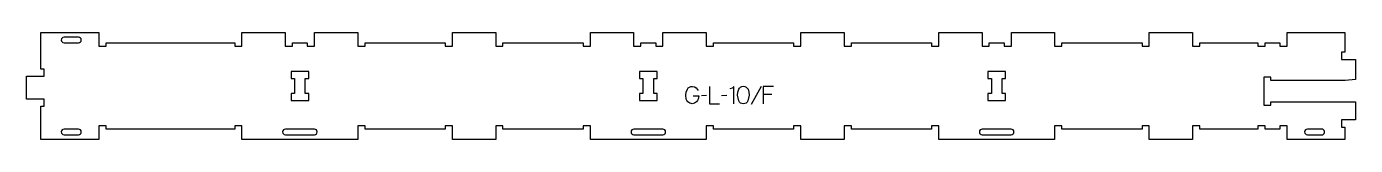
# Model space of a CAD drawing. Header units: millimetres. Extents: x -1133 to 1155, y -92 to 93.
import ezdxf

# ---------------------------------------------------------------- set-up
doc = ezdxf.new("R2010")
doc.units = ezdxf.units.MM
for name, color, linetype, true_color in [('1_ANYTOOL_1MMDEEP_LABELS_S', 2, 'Continuous', 0xffff00), ('3_ANYTOOL_CUTTHROUGH_INSID', 4, 'Continuous', 0x00ffff), ('4_ANYTOOL_CUTTHROUGH_OUTSI', 5, 'Continuous', 0x0000ff)]:
    doc.layers.add(name, color=color, linetype=linetype, true_color=true_color)

msp = doc.modelspace()

# ---------------------------------------------------------------- linework, layer by layer
at = {"layer": '1_ANYTOOL_1MMDEEP_LABELS_S'}
for p, q in [((37.7, -16.1), (28.9, -16.2)), ((72.6, -16.1), (63.8, -16.2)), ((131.9, -0.5), (114.7, -31.2)), ((150, -14), (135.5, -14))]:
    msp.add_line(p, q, dxfattribs=at)
for points in [[(14.8, -16.2), (24.6, -16.2), (23.5, -22.2), (22.4, -24.5), (20.8, -26.5), (17.2, -29.1), (13.2, -30), (11.1, -29.8), (9.2, -29.2), (5.6, -26.5), (4.1, -24.5), (3, -22), (2.1, -15.5), (2.8, -10.2), (4.8, -5.1), (6.4, -2.8), (8.4, -1.3), (10.9, -0.3), (13.8, 0), (17.1, -0.6), (19.7, -2.3), (23.4, -7.4)], [(42.8, 0), (42.8, -30), (59.9, -30)], [(84.7, -30), (84.7, 0), (84.4, -1.1), (83.9, -2), (83.1, -2.8), (82.1, -3.4), (77.7, -4.3)], [(153.2, 0), (135.5, 0), (135.5, -30)]]:
    msp.add_lwpolyline(points, dxfattribs=at)
msp.add_lwpolyline([(101.2, 0.3), (103.9, -0.1), (106.2, -1.3), (107.9, -3), (109.3, -5.1), (110.9, -10.2), (111.3, -15.4), (109.2, -25.3), (107.9, -27.5), (106.1, -29), (103.9, -29.9), (101.2, -30.3), (98.5, -29.9), (96.3, -29), (94.5, -27.4), (93.2, -25.2), (91.1, -15.3), (91.5, -10.2), (93.2, -5.1), (94.5, -3), (96.3, -1.3), (98.5, -0.1)], close=True, dxfattribs=at)
at = {"layer": '3_ANYTOOL_CUTTHROUGH_INSID'}
for points in [[(-1068.6, 84.9, 1), (-1068.6, 75.4), (-1043.6, 75.4, 1), (-1043.6, 84.9)], [(-1068.6, -83.6), (-1043.6, -83.6, 1), (-1043.6, -74.1), (-1068.6, -74.1, 1)], [(-687.5, -83.6), (-637.5, -83.6, 1), (-637.5, -74.1), (-687.5, -74.1, 1)], [(-87.5, -83.6), (-37.5, -83.6, 1), (-37.5, -74.1), (-87.5, -74.1, 1)], [(512.5, -83.6), (562.5, -83.6, 1), (562.5, -74.1), (512.5, -74.1, 1)], [(1072.5, -83.6), (1098.3, -83.6), (1099, -83.6), (1099.8, -83.3), (1100.5, -82.8), (1101.7, -81.4), (1102.2, -79.7), (1102.2, -78), (1101.7, -76.3), (1100.5, -75), (1099.8, -74.5), (1099, -74.2), (1098.3, -74.1), (1072.5, -74.1, 1)]]:
    msp.add_lwpolyline(points, format="xyb", close=True, dxfattribs=at)
for points in [[(-671.7, 13.4), (-671.7, -12.1), (-677.7, -12.1), (-677.7, -24.6), (-647.2, -24.6), (-647.2, -12.1), (-653.2, -12.1), (-653.2, 13.4), (-647.2, 13.4), (-647.2, 25.9), (-677.7, 25.9), (-677.7, 13.4)], [(-71.7, 13.4), (-71.7, -12.1), (-77.7, -12.1), (-77.7, -24.6), (-47.2, -24.6), (-47.2, -12.1), (-53.2, -12.1), (-53.2, 13.4), (-47.2, 13.4), (-47.2, 25.9), (-77.7, 25.9), (-77.7, 13.4)], [(528.3, 13.4), (528.3, -12.1), (522.3, -12.1), (522.3, -24.6), (552.8, -24.6), (552.8, -12.1), (546.8, -12.1), (546.8, 13.4), (552.8, 13.4), (552.8, 25.9), (522.3, 25.9), (522.3, 13.4)]]:
    msp.add_lwpolyline(points, close=True, dxfattribs=at)
at = {"layer": '4_ANYTOOL_CUTTHROUGH_OUTSI'}
msp.add_lwpolyline([(1137.3, 93.4), (1137.3, 58.9), (1131.5, 58.9, 0.414214), (1131.3, 58.6), (1131.3, 46.6, 0.414214), (1131.5, 46.4), (1155.3, 46.4), (1155.3, 11.8), (1137.5, 9.9), (1009.8, 9.9), (1009.8, 15.7, 0.414214), (1009.5, 15.9), (997.5, 15.9, 0.414214), (997.3, 15.7), (997.3, -32.3, 0.414214), (997.5, -32.6), (1009.5, -32.6, 0.414214), (1009.8, -32.3), (1009.8, -26.6), (1155.3, -26.6), (1155.3, -58.1), (1131.5, -58.1, 0.414214), (1131.3, -58.4), (1131.3, -70.4, 0.414214), (1131.5, -70.6), (1137.3, -70.6), (1137.3, -92.1), (1037.8, -92.1), (1037.8, -68.4, 0.414214), (1037.5, -68.1), (1025.5, -68.1, 0.414214), (1025.3, -68.4), (1025.3, -74.1), (999.8, -74.1), (999.8, -68.4, 0.414214), (999.5, -68.1), (987.5, -68.1, 0.414214), (987.3, -68.4), (987.3, -74.1), (887.3, -74.1), (887.3, -68.4, 0.414214), (887, -68.1), (875, -68.1, 0.414214), (874.8, -68.4), (874.8, -92.1), (800.3, -92.1), (800.3, -68.4, 0.414214), (800, -68.1), (788, -68.1, 0.414214), (787.8, -68.4), (787.8, -74.1), (649.8, -74.1), (649.8, -68.4, 0.414214), (649.5, -68.1), (637.5, -68.1, 0.414214), (637.3, -68.4), (637.3, -92.1), (437.8, -92.1), (437.8, -68.4, 0.414214), (437.5, -68.1), (425.5, -68.1, 0.414214), (425.3, -68.4), (425.3, -74.1), (287.3, -74.1), (287.3, -68.4, 0.414214), (287, -68.1), (275, -68.1, 0.414214), (274.8, -68.4), (274.8, -92.1), (200.3, -92.1), (200.3, -68.4, 0.414214), (200, -68.1), (188, -68.1, 0.414214), (187.8, -68.4), (187.8, -74.1), (49.8, -74.1), (49.8, -68.4, 0.414214), (49.5, -68.1), (37.5, -68.1, 0.414214), (37.3, -68.4), (37.3, -92.1), (-162.2, -92.1), (-162.2, -68.4, 0.414214), (-162.5, -68.1), (-174.5, -68.1, 0.414214), (-174.7, -68.4), (-174.7, -74.1), (-312.7, -74.1), (-312.7, -68.4, 0.414214), (-313, -68.1), (-325, -68.1, 0.414214), (-325.2, -68.4), (-325.2, -92.1), (-399.7, -92.1), (-399.7, -68.4, 0.414214), (-400, -68.1), (-412, -68.1, 0.414214), (-412.2, -68.4), (-412.2, -74.1), (-550.2, -74.1), (-550.2, -68.4, 0.414214), (-550.5, -68.1), (-562.5, -68.1, 0.414214), (-562.7, -68.4), (-562.7, -92.1), (-762.2, -92.1), (-762.2, -68.4, 0.414214), (-762.5, -68.1), (-774.5, -68.1, 0.414214), (-774.7, -68.4), (-774.7, -74.1), (-996.1, -74.1), (-996.1, -68.4, 0.414214), (-996.3, -68.1), (-1008.3, -68.1, 0.414214), (-1008.6, -68.4), (-1008.6, -92.1), (-1108.8, -92.1), (-1108.8, -34.5), (-1103.1, -34.5, 0.414214), (-1102.8, -34.3), (-1102.8, -22.3, 0.414214), (-1103.1, -22), (-1133.1, -22), (-1133.1, 17.5), (-1103.1, 17.5, 0.414214), (-1102.8, 17.7), (-1102.8, 29.7, 0.414214), (-1103.1, 30), (-1108.8, 30), (-1108.8, 93.4), (-1008.6, 93.4), (-1008.6, 69.6, 0.414214), (-1008.3, 69.4), (-996.3, 69.4, 0.414214), (-996.1, 69.6), (-996.1, 75.4), (-774.7, 75.4), (-774.7, 69.6, 0.414214), (-774.5, 69.4), (-762.5, 69.4, 0.414214), (-762.2, 69.6), (-762.2, 93.4), (-687.7, 93.4), (-687.7, 69.6, 0.414214), (-687.5, 69.4), (-675.5, 69.4, 0.414214), (-675.2, 69.6), (-675.2, 75.4), (-649.7, 75.4), (-649.7, 69.6, 0.414214), (-649.5, 69.4), (-637.5, 69.4, 0.414214), (-637.2, 69.6), (-637.2, 93.4), (-562.7, 93.4), (-562.7, 69.6, 0.414214), (-562.5, 69.4), (-550.5, 69.4, 0.414214), (-550.2, 69.6), (-550.2, 75.4), (-412.2, 75.4), (-412.2, 69.6, 0.414214), (-412, 69.4), (-400, 69.4, 0.414214), (-399.7, 69.6), (-399.7, 93.4), (-325.2, 93.4), (-325.2, 69.6, 0.414214), (-325, 69.4), (-313, 69.4, 0.414214), (-312.7, 69.6), (-312.7, 75.4), (-174.7, 75.4), (-174.7, 69.6, 0.414214), (-174.5, 69.4), (-162.5, 69.4, 0.414214), (-162.2, 69.6), (-162.2, 93.4), (-87.7, 93.4), (-87.7, 69.6, 0.414214), (-87.5, 69.4), (-75.5, 69.4, 0.414214), (-75.2, 69.6), (-75.2, 75.4), (-49.7, 75.4), (-49.7, 69.6, 0.414214), (-49.5, 69.4), (-37.5, 69.4, 0.414214), (-37.2, 69.6), (-37.2, 93.4), (37.3, 93.4), (37.3, 69.6, 0.414214), (37.5, 69.4), (49.5, 69.4, 0.414214), (49.8, 69.6), (49.8, 75.4), (187.8, 75.4), (187.8, 69.6, 0.414214), (188, 69.4), (200, 69.4, 0.414214), (200.3, 69.6), (200.3, 93.4), (274.8, 93.4), (274.8, 69.6, 0.414214), (275, 69.4), (287, 69.4, 0.414214), (287.3, 69.6), (287.3, 75.4), (425.3, 75.4), (425.3, 69.6, 0.414214), (425.5, 69.4), (437.5, 69.4, 0.414214), (437.8, 69.6), (437.8, 93.4), (512.3, 93.4), (512.3, 69.6, 0.414214), (512.5, 69.4), (524.5, 69.4, 0.414214), (524.8, 69.6), (524.8, 75.4), (550.3, 75.4), (550.3, 69.6, 0.414214), (550.5, 69.4), (562.5, 69.4, 0.414214), (562.8, 69.6), (562.8, 93.4), (637.3, 93.4), (637.3, 69.6, 0.414214), (637.5, 69.4), (649.5, 69.4, 0.414214), (649.8, 69.6), (649.8, 75.4), (787.8, 75.4), (787.8, 69.6, 0.414214), (788, 69.4), (800, 69.4, 0.414214), (800.3, 69.6), (800.3, 93.4), (874.8, 93.4), (874.8, 69.6, 0.414214), (875, 69.4), (887, 69.4, 0.414214), (887.3, 69.6), (887.3, 75.4), (987.3, 75.4), (987.3, 69.6, 0.414214), (987.5, 69.4), (999.5, 69.4, 0.414214), (999.8, 69.6), (999.8, 75.4), (1025.3, 75.4), (1025.3, 69.6, 0.414214), (1025.5, 69.4), (1037.5, 69.4, 0.414214), (1037.8, 69.6), (1037.8, 93.4)], format="xyb", close=True, dxfattribs=at)

doc.saveas('drawing.dxf')
